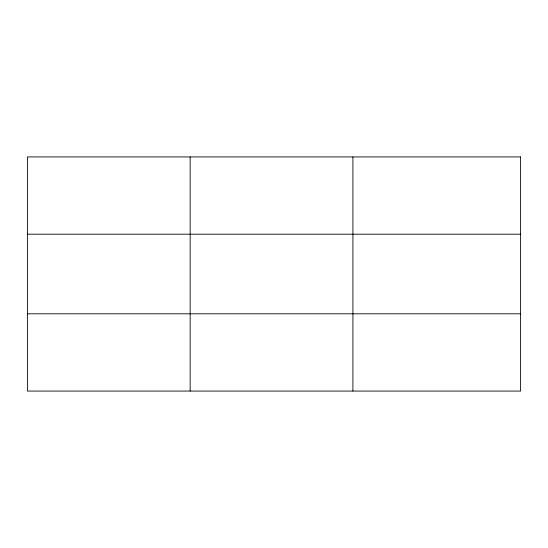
<?xml version="1.0" encoding="UTF-8"?>
<svg xmlns="http://www.w3.org/2000/svg" width="548" height="548" viewBox="0 0 548 548"><rect width="100%" height="100%" fill="white"/><g stroke="black" fill="none" stroke-linecap="round" stroke-linejoin="round"><path stroke-width="0.82" d="M190.156 391.067L190.156 156.934M352.912 391.067L352.912 156.934M27.4 234.195L520.6 234.195M27.4 313.805L520.6 313.805M520.6 156.934L520.6 391.067L27.4 391.067L27.4 156.934L520.6 156.934"/></g></svg>
